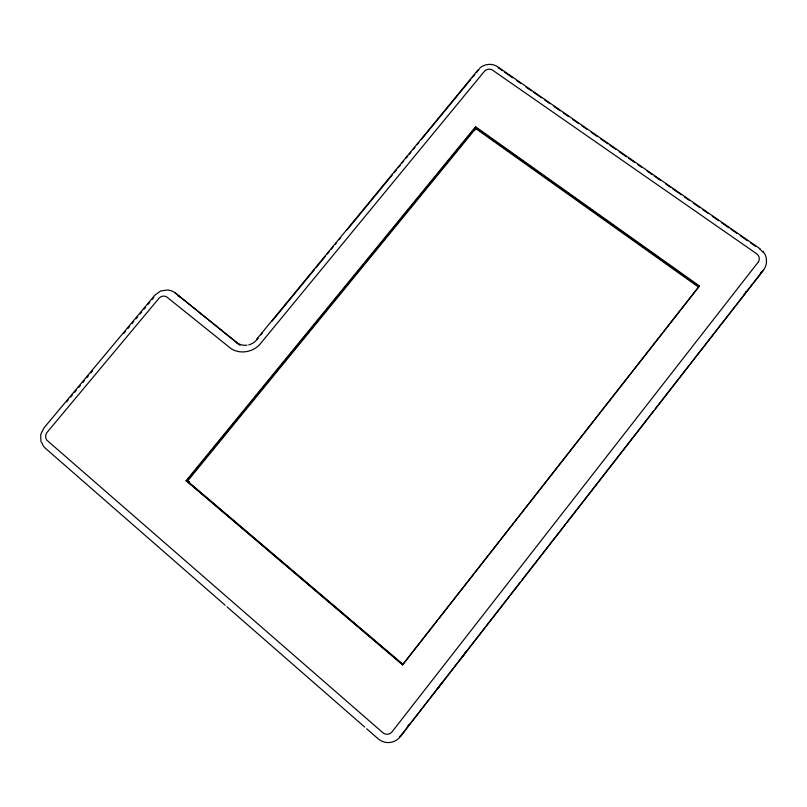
<?xml version="1.0" encoding="UTF-8"?>
<svg xmlns="http://www.w3.org/2000/svg" width="807" height="807" viewBox="0 0 807 807"><rect width="100%" height="100%" fill="white"/><g stroke="black" fill="none" stroke-linecap="round" stroke-linejoin="round"><path stroke-width="1.21" d="M699.054 286.495L699.387 285.94L475.535 126.739L186.094 480.73L402.562 664.837L699.054 286.495L475.626 127.567L186.73 480.911L402.804 664.655M464.055 654.598L466.254 651.642M436.748 689.682L439.966 685.415M366.64 728.731L378.029 738.677A16.685 15.827 83.7 0 0 400.363 736.549L410.602 723.082M439.512 686.011L443.8 680.493M464.388 654.154L460.111 659.672M411.378 722.094L520.535 581.867M522.079 579.88L653.68 410.824M655.223 408.836L763.553 269.982A15.757 14.687 11.6 0 0 766.267 259.047M400.363 736.549L763.553 269.982M440.723 684.578L437.233 689.037M463.763 654.85L465.942 652.056M402.562 664.837L699.387 285.94M256.515 339.434L478.067 69.906M258.422 337.77L256.818 339.717A14.748 14.012 -43.3 0 1 248.838 344.841M260.812 334.855L262.406 332.918M271.989 321.257L314.296 269.79M315.89 267.843L325.473 256.192M327.067 254.245L329.468 251.33M331.062 249.393L333.452 246.478M335.056 244.531L336.65 242.594M339.041 239.679L340.645 237.732M347.03 229.965L392.525 174.605M394.119 172.668L396.519 169.752M398.113 167.806L400.514 164.9M402.108 162.953L403.702 161.017M406.103 158.101L407.696 156.155M409.29 154.218L410.884 152.271M413.285 149.356L414.879 147.419M417.269 144.503L418.873 142.557M421.264 139.641L470.753 79.429M472.357 77.492L474.748 74.577M476.342 72.63L477.946 70.693A14.486 13.386 -13.3 0 1 479.197 69.341M66.618 401.886L68.232 399.959M70.653 397.054L72.267 395.127M74.688 392.232L76.302 390.295M78.723 387.4L80.337 385.464M82.758 382.568L84.372 380.632M86.793 377.737L88.407 375.8M90.828 372.905L92.442 370.968M123.915 333.291L125.529 331.354M127.95 328.459L129.564 326.522M131.985 323.627L133.599 321.69M136.02 318.795L137.634 316.858M140.055 313.963L141.669 312.027M144.09 309.131L145.704 307.205M148.125 304.3L149.739 302.373M152.16 299.468L153.774 297.541M479.519 68.343C484.301 63.773 492.27 62.986 497.727 66.81L760.174 248.859M168.007 289.945L160.643 290.944L154.813 295.211L43.941 427.932L40.673 434.6L40.955 441.812M186.094 480.73L189.695 481.749M498.171 67.738L502.307 70.612M504.375 72.045L512.647 77.785M516.793 80.66L520.929 83.525M526.103 87.116L531.268 90.707M533.336 92.139L541.618 97.879M544.715 100.038L549.89 103.629M554.026 106.494L560.24 110.801M563.336 112.96L568.511 116.541M572.647 119.416L578.861 123.723M581.958 125.872L587.133 129.463M591.269 132.338L597.473 136.645M600.579 138.794L607.822 143.817M609.89 145.25L616.094 149.557M619.201 151.716L626.444 156.74M628.512 158.172L634.716 162.479M637.823 164.628L641.958 167.503M647.133 171.094L652.298 174.685M654.376 176.118L660.58 180.425M665.755 184.006L670.92 187.597M672.988 189.04L681.269 194.78M684.366 196.928L689.541 200.519M693.677 203.394L699.891 207.692M702.988 209.85L708.163 213.441M712.299 216.306L718.512 220.614M721.609 222.772L728.852 227.796M730.92 229.228L737.124 233.536M740.231 235.684L747.474 240.708M750.581 242.867L755.745 246.458M698.64 287.171L475.727 128.545L187.496 481.123L403.086 664.443M168.734 290.207A14.587 13.618 -44.8 0 1 175.27 292.981L238.368 343.863M175.27 292.981L240.012 345.315M238.398 343.873L236.471 342.309A14.748 14.012 -43.3 0 0 246.972 345.204M225.133 605.2L45.646 448.5A14.97 13.79 -56.7 0 1 41.732 442.418M227.029 606.854L364.734 727.077M763.059 251.461L765.268 254.81L766.448 258.452M475.535 126.739L475.858 129.786M200.429 313.57A13.467 12.67 -45.3 0 1 201.79 314.518M409.31 724.535A15.262 14.526 82.9 0 1 407.848 725.796M178.004 295.846A14.344 13.416 -44.9 0 1 181.02 297.652M761.253 272.009A15.474 14.445 11.8 0 1 759.357 275.298M746.041 291.377A14.465 13.568 12.6 0 1 744.256 294.464M402.602 733.613A16.372 15.545 83.5 0 1 399.647 736.529M759.891 249.323A15.757 14.687 11.6 0 1 762.887 252.016M758.489 261.75L391.637 732.363A7.192 6.819 83.8 0 1 383.365 733.149L47.058 440.37A6.446 5.931 -56.6 0 1 46.756 432.754L159.332 297.884A6.274 5.861 -44.8 0 1 166.706 296.915L231.296 348.816A23.363 22.182 -43.2 0 0 259.087 345.285L484.684 70.976A6.234 5.76 -13.3 0 1 492.179 69.886L757.137 254.094A6.789 6.325 11.5 0 1 758.489 261.75"/></g></svg>
